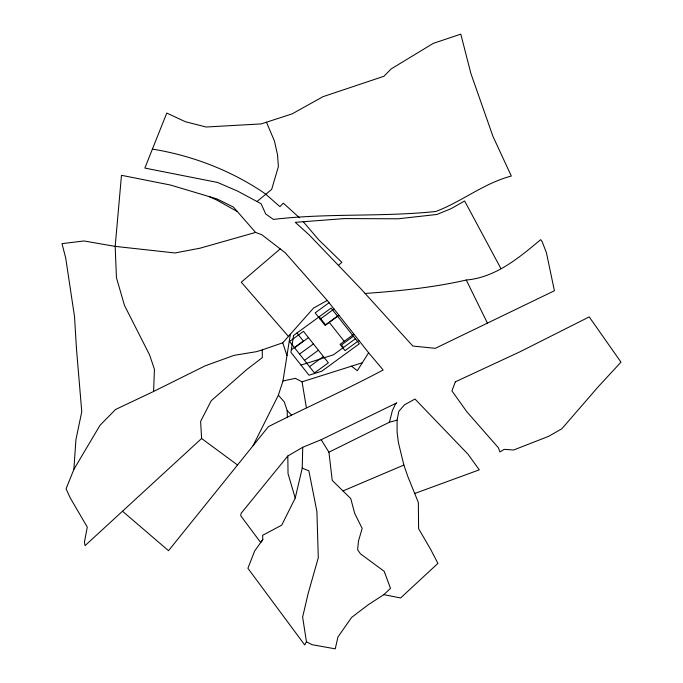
<?xml version="1.0" encoding="UTF-8"?>
<svg xmlns="http://www.w3.org/2000/svg" width="683" height="683" viewBox="0 0 683 683"><rect width="100%" height="100%" fill="white"/><g stroke="black" fill="none" stroke-linecap="round" stroke-linejoin="round"><path stroke-width="1.02" d="M302.228 468.162L302.74 447.263L321.189 439.715L396.738 402.885L395.448 404.088L392.315 410.773L389.464 422.214L328.924 452.197L332.237 480.405L350.763 498.564L354.648 513.274L362.178 528.437L358.498 540.919L357.619 549.713L360.419 553.802L384.196 571.33L390.514 588.345L383.855 594.654L368.453 604.6L351.651 617.398L337.94 636.974L335.259 648.85L311.935 644.658L306.454 641.73L302.629 617.116L308.144 593.536L318.287 557.746L316.912 511.541L308.861 470.8L302.228 468.162L295.227 498.086L281.729 525.15L262.631 535.301L262.81 539.604L254.682 550.942L247.912 568.299L304.72 644.948L306.454 641.73M327.251 300.435L313.557 308.05L282.753 342.806L262.246 349.884L262.323 357.61L246.7 369.571L211.209 400.767L200.614 421.394L201.605 438.495L85.051 545.649L84.453 542.037L87.279 527.088L70.221 497.898L66.08 488.832L73.901 469.332L100.025 425.296L115.547 409.484L153.59 391.47L154.435 369.29L149.551 354.827L124.485 305.438L116.443 277.657L115.179 246.384L121.48 175.309L170.391 185.016L216.921 198.907L233.449 207.086L255.587 232.425L261.802 234.739L285.178 252.71L327.251 300.435L368.624 352.769L383.137 369.964C345.496 390.147 306.394 407.35 268.393 426.662L168.522 550.686L122.496 511.217M73.901 469.332L75.907 439.775L81.764 411.712L76.479 348.911L74.532 316.716L65.739 258.191L62.008 243.643L83.941 240.962L115.179 246.384L175.053 252.966L200.068 248.185L255.587 232.425M253.06 445.7L278.374 395.175L282.967 380.977L290.352 334.226M383.855 594.654L400.605 597.958L437.923 563.39L430.674 549.405L418.602 528.685L418.355 502.517L407.768 476.341L403.866 465.055L398.42 442.635L397.096 432.211L397.079 420.122L398.838 411.337L404.464 404.848L414.999 399.026L468.043 454.255L479.278 469.844L414.701 493.485M368.624 352.769L357.329 370.69L351.489 366.19M262.81 539.604L260.701 542.55L240.723 515.75L241.125 513.3L287.816 455.988L302.74 447.263M338.426 265.397L341.867 262.349L318.824 239.921L303.278 221.719M280.226 248.894L241.278 282.199L288.422 336.403M257.192 201.357L271.663 189.413L278.374 166.643L277.554 154.862L274.412 140.946L266.464 122.214L261.316 123.896L206.138 127.012L185.452 121.745L166.772 113.062L144.856 168.069L217.629 182.472L237.701 191.155L261.128 203.756L265.687 213.958L273.379 219.422C327.388 212.934 381.925 217.194 435.908 211.457C461.998 201.57 483.974 183.181 511.319 176.052L492.938 136.318L470.894 73.508L460.803 34.15L433.304 43.362L391.214 68.881L383.948 76.265L323.042 96.662L292.085 113.89L266.464 122.214M329.061 302.723L315.17 312.865L325.125 325.458L339.016 315.307M320.148 319.157L334.038 309.015M291.317 349.807L303.329 341.039L296.977 332.997M337.462 316.118L325.552 324.809L319.2 316.767M294.561 347.775L308.451 337.624M299.538 354.067L313.429 343.925M304.516 360.359L318.406 350.217M309.493 366.66L323.383 356.509M353.939 334.192L340.049 344.343L345.026 350.635L358.916 340.493M353.384 336.258L341.474 344.958L343.472 347.485M355.382 338.785L333.406 354.836L300.998 365.089M153.59 391.47L205.139 365.84L234.115 355.339L256.595 351.651L262.246 349.884M500.904 268.573L464.628 200.99L451.053 208.682L436.898 214.471L398.121 218.791L344.548 218.586L295.287 222.334L309.134 234.85L360.752 288.678L412.814 346.033L435.276 348.339L554.408 290.745L546.443 252.787L542.131 241.611L540.68 239.665C519.02 257.773 495.585 277.52 466.267 280.03C432.954 287.611 399.068 291.035 365.089 293.451M342.986 490.94L403.866 465.055M282.967 380.977L295.329 378.348L302.057 381.823L362.323 362.758M389.464 422.214L397.079 420.122M152.403 149.133L154.119 149.372A292.119 269.887 -22.8 0 1 218.184 168.035A292.674 270.391 -22.8 0 1 261.64 191.3L265.815 194.237L279.902 206.642L283.334 203.175L299.453 217.732M208.938 196.525L216.656 199.991L237.394 211.602M201.605 438.495L237.522 464.995M278.374 395.175L284.282 401.963L287.176 410.526L291.419 414.931M329.291 322.41L344.215 341.295M321.189 439.715L328.924 452.197M466.267 280.03L487.525 323.307M282.753 342.806L286.971 355.621M295.227 498.086L288.03 473.601L287.816 455.988M302.057 381.823L306.402 407.76M287.176 410.526L287.381 417.68M293.579 335.473L290.924 352.334L309.023 375.232L321.813 371.185L359.335 343.788L331.101 308.076L293.579 335.473M455.339 381.831L451.941 390.872L466.762 411.661L498.377 447.741L499.956 451.958L504.165 449.354L513.582 450.012L548.688 436.317L561.836 428.779L598.462 386.501L620.992 362.152L589.216 316.903L519.806 351.865L455.339 381.831M303.474 331.332L289.583 341.474L314.462 372.952L328.352 362.81L303.474 331.332"/></g></svg>
